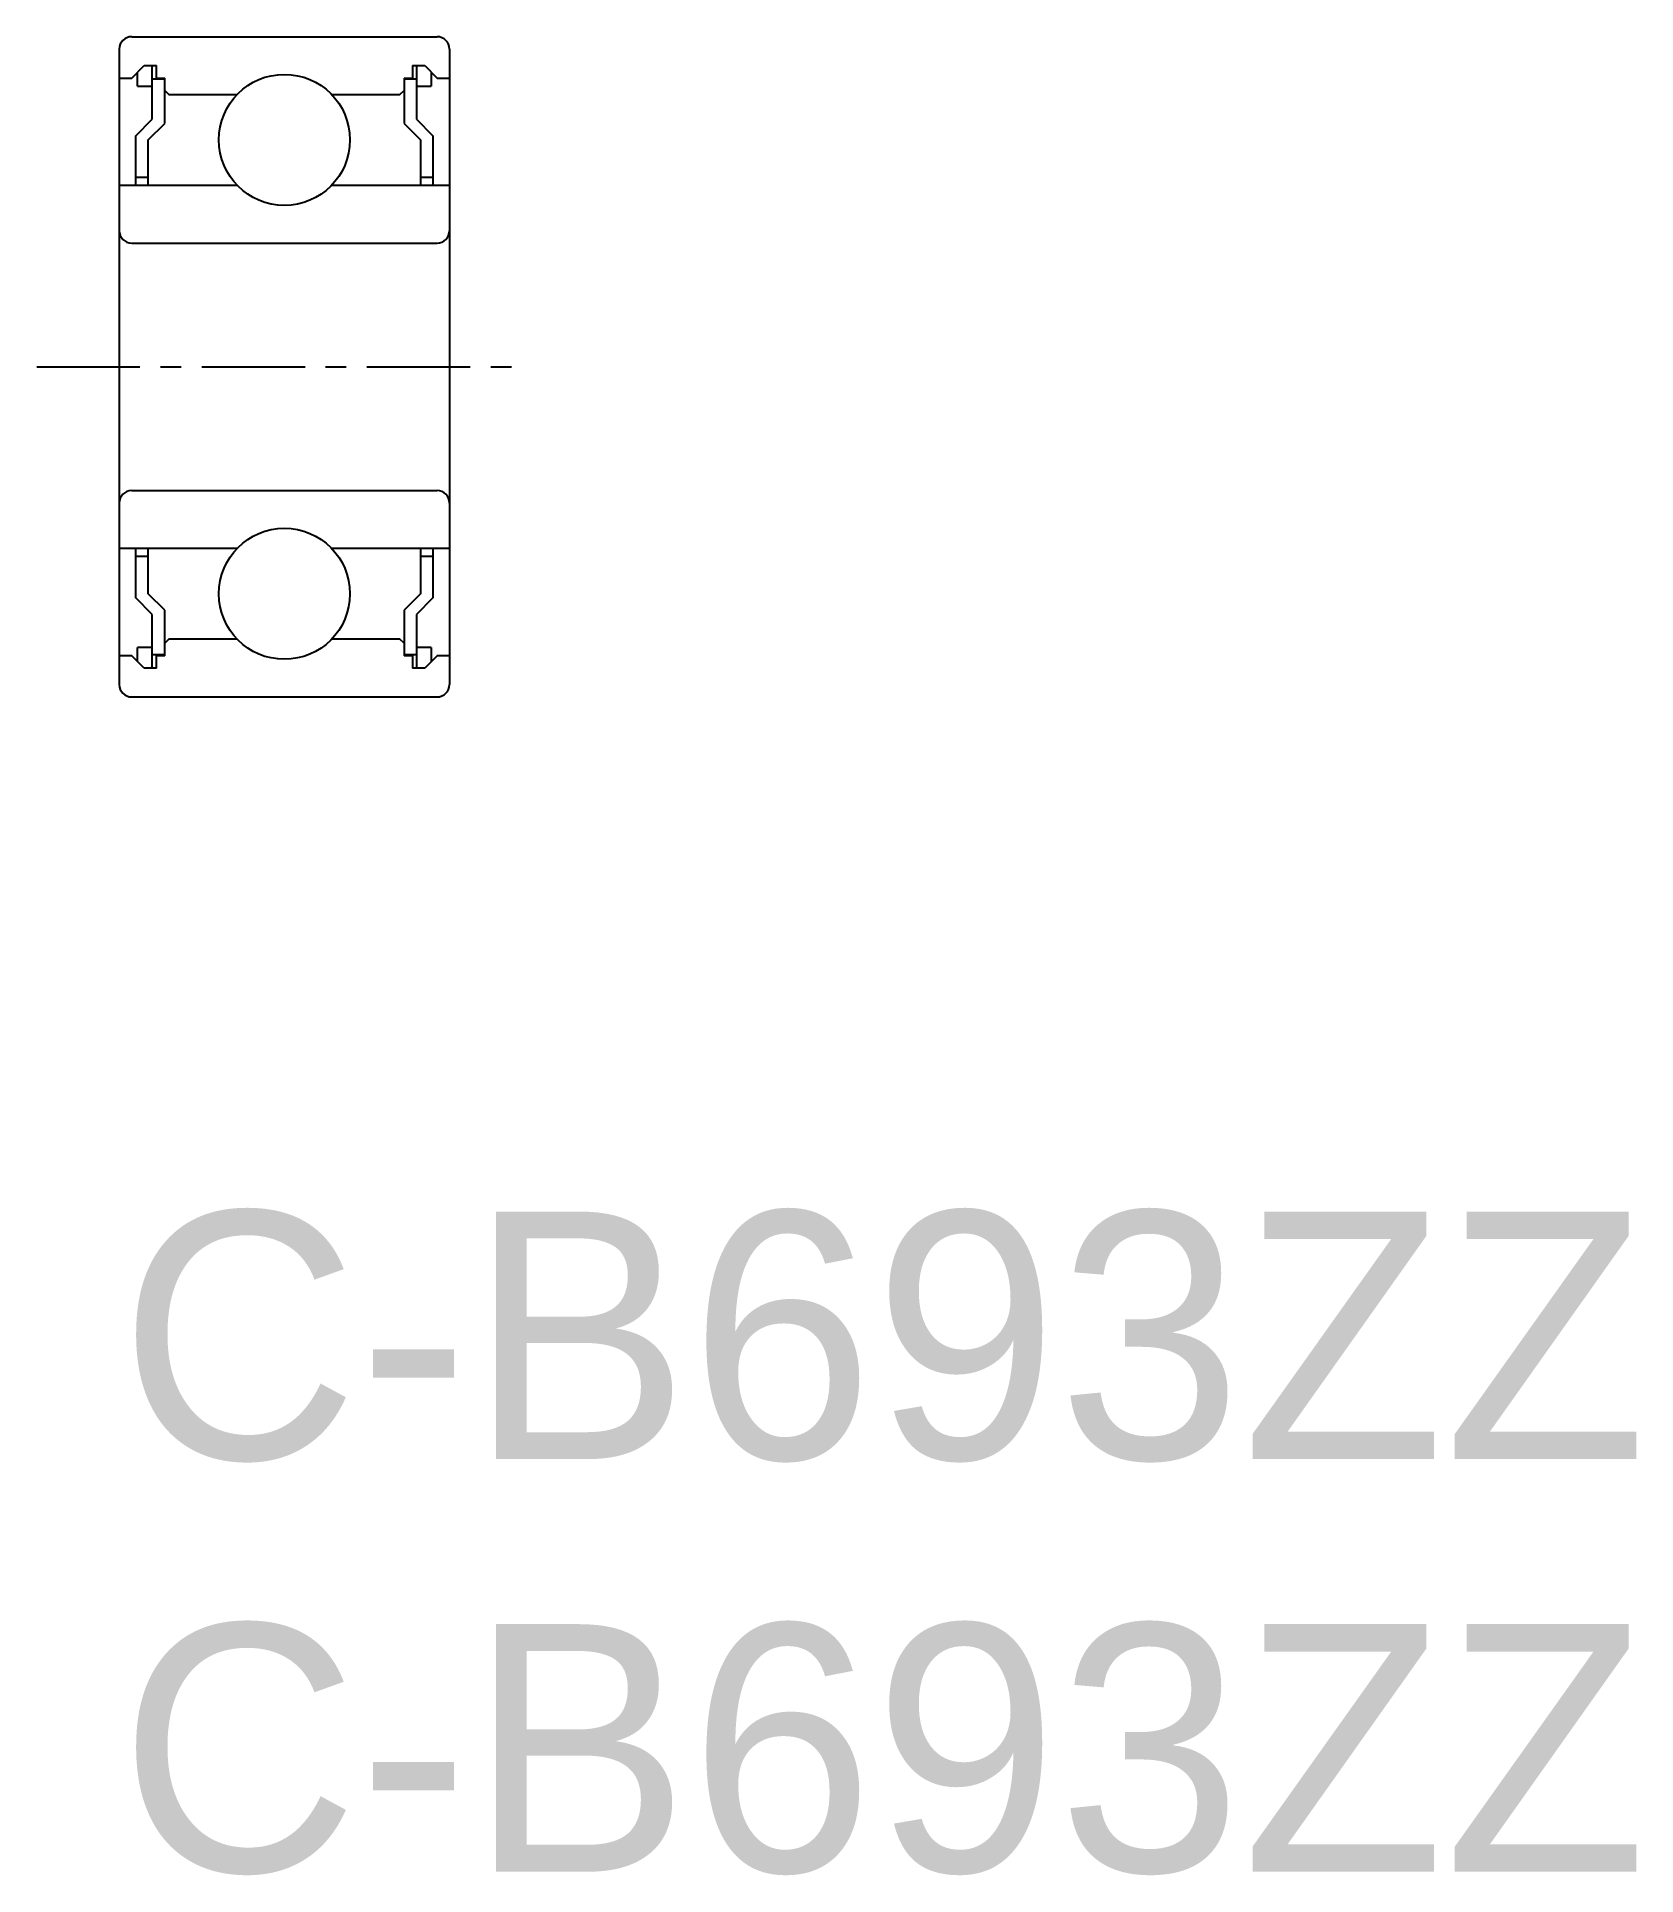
# Model space of a CAD drawing. Extents: x -1 to 18.4, y -8 to 14.2.
import ezdxf

# ---------------------------------------------------------------- set-up
doc = ezdxf.new("R2010")
doc.units = 0
doc.linetypes.add('CENTER', pattern=[2, 1.25, -0.25, 0.25, -0.25])
doc.layers.get('0').update_dxf_attribs({"linetype": 'CONTINUOUS'})
doc.layers.add('CENTER', color=1, linetype='CENTER')

msp = doc.modelspace()

# ---------------------------------------------------------------- linework, layer by layer
at = {"color": 7, "linetype": 'CONTINUOUS'}
for p, q in [((0, 14.085), (0, 6.385)), ((0.15, 14.235), (3.85, 14.235)), ((4, 14.085), (4, 6.385)), ((0.15, 13.735), (0.3, 13.885)), ((0.3, 13.885), (0.45, 13.885)), ((0.4, 13.235), (0.4, 13.885)), ((0.45, 13.735), (0.45, 13.885)), ((3.55, 13.885), (3.7, 13.885)), ((3.55, 13.885), (3.55, 13.735)), ((3.6, 13.885), (3.6, 13.235)), ((3.7, 13.885), (3.85, 13.735)), ((0, 13.735), (0.15, 13.735)), ((0.22, 13.635), (0.22, 13.805)), ((0.22, 13.635), (0.4, 13.635)), ((0.4, 13.725), (0.55, 13.725)), ((0.45, 13.735), (0.55, 13.735)), ((0.55, 13.535), (0.55, 13.735)), ((0.55, 13.185), (0.55, 13.735)), ((3.45, 13.735), (3.55, 13.735)), ((3.45, 13.735), (3.45, 13.185)), ((3.45, 13.725), (3.6, 13.725)), ((3.6, 13.635), (3.78, 13.635)), ((3.78, 13.805), (3.78, 13.635)), ((3.85, 13.735), (4, 13.735)), ((0.55, 13.585), (0.6, 13.535)), ((0.6, 13.535), (1.428, 13.535)), ((2.572, 13.535), (3.4, 13.535)), ((3.4, 13.535), (3.45, 13.585)), ((0.2, 13.035), (0.4, 13.235)), ((0.35, 12.985), (0.55, 13.185)), ((3.45, 13.185), (3.65, 12.985)), ((3.6, 13.235), (3.8, 13.035)), ((0.2, 12.435), (0.2, 13.035)), ((0.35, 12.435), (0.35, 12.985)), ((3.65, 12.985), (3.65, 12.435)), ((3.8, 13.035), (3.8, 12.435)), ((0.2, 12.535), (0.35, 12.535)), ((3.65, 12.535), (3.8, 12.535)), ((0, 12.435), (1.428, 12.435)), ((2.572, 12.435), (4, 12.435)), ((0.15, 11.735), (3.85, 11.735)), ((0.15, 8.735), (3.85, 8.735)), ((1.428, 8.035), (0, 8.035)), ((0.2, 7.435), (0.2, 8.035)), ((0.35, 7.485), (0.35, 8.035)), ((4, 8.035), (2.572, 8.035)), ((3.65, 8.035), (3.65, 7.485)), ((3.8, 8.035), (3.8, 7.435)), ((0.35, 7.935), (0.2, 7.935)), ((3.8, 7.935), (3.65, 7.935)), ((0.4, 7.235), (0.2, 7.435)), ((0.55, 7.285), (0.35, 7.485)), ((3.65, 7.485), (3.45, 7.285)), ((3.8, 7.435), (3.6, 7.235)), ((0.4, 6.585), (0.4, 7.235)), ((0.55, 6.735), (0.55, 7.285)), ((3.45, 7.285), (3.45, 6.735)), ((3.6, 7.235), (3.6, 6.585)), ((0.55, 6.735), (0.55, 6.935)), ((0.6, 6.935), (0.55, 6.885)), ((1.428, 6.935), (0.6, 6.935)), ((1.014, 6.935), (1.014, 6.935)), ((1.221, 6.935), (1.221, 6.935)), ((3.4, 6.935), (2.572, 6.935)), ((3.45, 6.885), (3.4, 6.935)), ((0.15, 6.735), (0, 6.735)), ((0.3, 6.585), (0.15, 6.735)), ((0.22, 6.665), (0.22, 6.835)), ((0.4, 6.835), (0.22, 6.835)), ((0.55, 6.745), (0.4, 6.745)), ((0.45, 6.585), (0.45, 6.735)), ((0.55, 6.735), (0.45, 6.735)), ((3.6, 6.745), (3.45, 6.745)), ((3.55, 6.735), (3.45, 6.735)), ((3.55, 6.735), (3.55, 6.585)), ((3.78, 6.835), (3.6, 6.835)), ((3.85, 6.735), (3.7, 6.585)), ((3.78, 6.835), (3.78, 6.665)), ((4, 6.735), (3.85, 6.735)), ((3.95, 6.735), (3.85, 6.735)), ((0.45, 6.585), (0.3, 6.585)), ((3.7, 6.585), (3.55, 6.585)), ((0.15, 6.235), (3.85, 6.235))]:
    msp.add_line(p, q, dxfattribs=at)
for centre in [(2, 12.985), (2, 7.485)]:
    msp.add_circle(centre, 0.794, dxfattribs=at)
for centre, start, end in [((0.15, 14.085), 90, 180), ((3.85, 14.085), 0, 90), ((0.15, 11.885), 180, 270), ((3.85, 11.885), 270, 0), ((0.15, 8.585), 90, 180), ((3.85, 8.585), 0, 90), ((0.15, 6.385), 180, 270), ((3.85, 6.385), 270, 0)]:
    msp.add_arc(centre, 0.15, start, end, dxfattribs=at)
at = {"layer": 'CENTER', "color": 1, "linetype": 'CENTER'}
msp.add_line((-1, 10.235), (5, 10.235), dxfattribs=at)

# ---------------------------------------------------------------- texts
at = {"color": 7, "linetype": 'CONTINUOUS'}
for p in [(0, -3), (0, -8)]:
    msp.add_text('C-B693ZZ', height=3, dxfattribs=at).set_placement(p)

doc.saveas('drawing.dxf')
